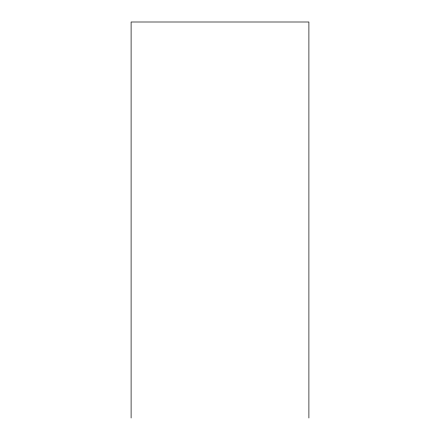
<?xml version="1.0" encoding="UTF-8"?>
<svg xmlns="http://www.w3.org/2000/svg" width="440" height="440" viewBox="0 0 440 440"><rect width="100%" height="100%" fill="white"/><g stroke="black" fill="none" stroke-linecap="round" stroke-linejoin="round"><path stroke-width="0.66" d="M308.897 418L308.897 22L131.104 22L131.104 418"/></g></svg>
